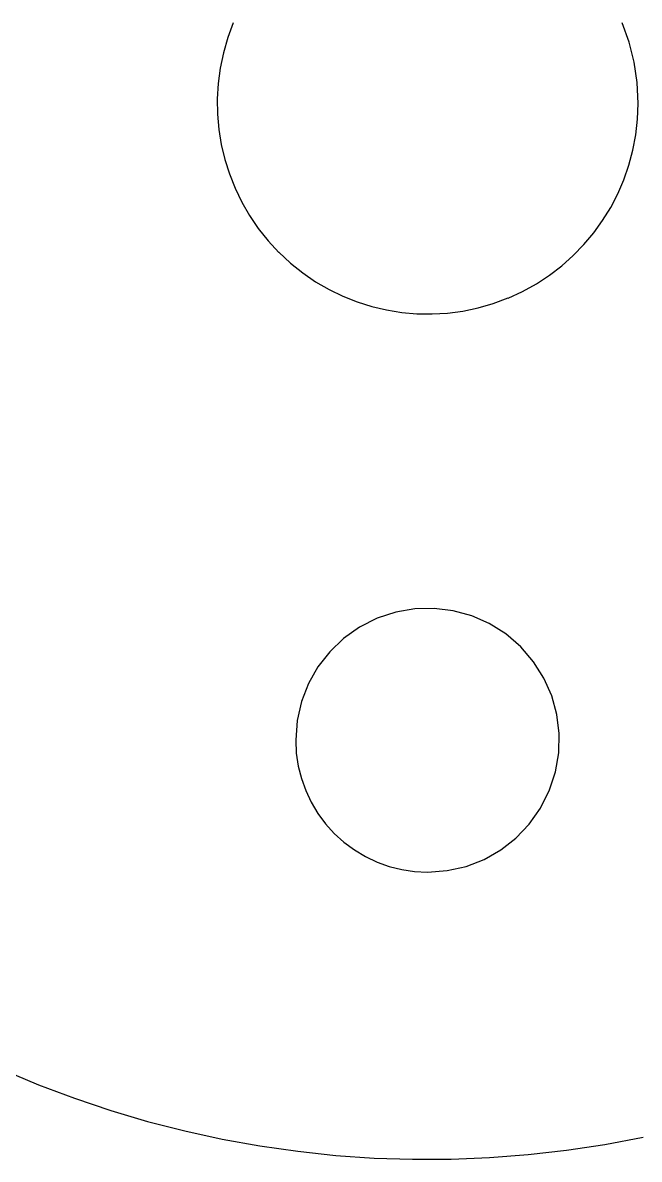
# Model space of a CAD drawing. Extents: x -1 to 307, y 59 to 2706.
# Drawn here: x 94.6 to 184.4, y 2398.8 to 2564.2 of the extents above; entities that cross this region are included whole.
import ezdxf

# ---------------------------------------------------------------- set-up
doc = ezdxf.new("R2010")
doc.units = 0

msp = doc.modelspace()

# ---------------------------------------------------------------- linework, layer by layer
at = {"layer": 'Layer_1'}
for p, q in [((125.277, 2564.19), (124.473359, 2562.023337)), ((125.277, 2564.19), (124.473359, 2562.023337)), ((125.277, 2564.19), (124.473359, 2562.023337)), ((125.277, 2564.19), (124.473359, 2562.023337)), ((125.277, 2564.19), (124.473359, 2562.023337)), ((125.277, 2564.19), (124.473359, 2562.023337)), ((125.277, 2564.19), (124.473359, 2562.023337)), ((125.277, 2564.19), (124.473359, 2562.023337)), ((182.930884, 2561.375877), (181.922442, 2564.191591)), ((182.930884, 2561.375877), (181.922442, 2564.191591)), ((182.930884, 2561.375877), (181.922442, 2564.191591)), ((182.930884, 2561.375877), (181.922442, 2564.191591)), ((182.930884, 2561.375877), (181.922442, 2564.191591)), ((182.930884, 2561.375877), (181.922442, 2564.191591)), ((182.930884, 2561.375877), (181.922442, 2564.191591)), ((182.930884, 2561.375877), (181.922442, 2564.191591)), ((124.473359, 2562.023337), (123.840609, 2559.825126)), ((124.473359, 2562.023337), (123.840609, 2559.825126)), ((124.473359, 2562.023337), (123.840609, 2559.825126)), ((124.473359, 2562.023337), (123.840609, 2559.825126)), ((124.473359, 2562.023337), (123.840609, 2559.825126)), ((124.473359, 2562.023337), (123.840609, 2559.825126)), ((124.473359, 2562.023337), (123.840609, 2559.825126)), ((124.473359, 2562.023337), (123.840609, 2559.825126)), ((123.840609, 2559.825126), (123.376958, 2557.604374)), ((123.840609, 2559.825126), (123.376958, 2557.604374)), ((123.840609, 2559.825126), (123.376958, 2557.604374)), ((123.840609, 2559.825126), (123.376958, 2557.604374)), ((123.840609, 2559.825126), (123.376958, 2557.604374)), ((123.840609, 2559.825126), (123.376958, 2557.604374)), ((123.840609, 2559.825126), (123.376958, 2557.604374)), ((123.840609, 2559.825126), (123.376958, 2557.604374)), ((183.661509, 2558.46864), (182.930884, 2561.375877)), ((183.661509, 2558.46864), (182.930884, 2561.375877)), ((183.661509, 2558.46864), (182.930884, 2561.375877)), ((183.661509, 2558.46864), (182.930884, 2561.375877)), ((183.661509, 2558.46864), (182.930884, 2561.375877)), ((183.661509, 2558.46864), (182.930884, 2561.375877)), ((183.661509, 2558.46864), (182.930884, 2561.375877)), ((183.661509, 2558.46864), (182.930884, 2561.375877)), ((184.105989, 2555.489981), (183.661509, 2558.46864)), ((184.105989, 2555.489981), (183.661509, 2558.46864)), ((184.105989, 2555.489981), (183.661509, 2558.46864)), ((184.105989, 2555.489981), (183.661509, 2558.46864)), ((184.105989, 2555.489981), (183.661509, 2558.46864)), ((184.105989, 2555.489981), (183.661509, 2558.46864)), ((184.105989, 2555.489981), (183.661509, 2558.46864)), ((184.105989, 2555.489981), (183.661509, 2558.46864)), ((123.376958, 2557.604374), (123.080615, 2555.370087)), ((123.376958, 2557.604374), (123.080615, 2555.370087)), ((123.376958, 2557.604374), (123.080615, 2555.370087)), ((123.376958, 2557.604374), (123.080615, 2555.370087)), ((123.376958, 2557.604374), (123.080615, 2555.370087)), ((123.376958, 2557.604374), (123.080615, 2555.370087)), ((123.376958, 2557.604374), (123.080615, 2555.370087)), ((123.376958, 2557.604374), (123.080615, 2555.370087)), ((123.080615, 2555.370087), (122.949788, 2553.131273)), ((123.080615, 2555.370087), (122.949788, 2553.131273)), ((123.080615, 2555.370087), (122.949788, 2553.131273)), ((123.080615, 2555.370087), (122.949788, 2553.131273)), ((123.080615, 2555.370087), (122.949788, 2553.131273)), ((123.080615, 2555.370087), (122.949788, 2553.131273)), ((123.080615, 2555.370087), (122.949788, 2553.131273)), ((123.080615, 2555.370087), (122.949788, 2553.131273)), ((184.256, 2552.46), (184.105989, 2555.489981)), ((184.256, 2552.46), (184.105989, 2555.489981)), ((184.256, 2552.46), (184.105989, 2555.489981)), ((184.256, 2552.46), (184.105989, 2555.489981)), ((184.256, 2552.46), (184.105989, 2555.489981)), ((184.256, 2552.46), (184.105989, 2555.489981)), ((184.256, 2552.46), (184.105989, 2555.489981)), ((184.256, 2552.46), (184.105989, 2555.489981)), ((122.949788, 2553.131273), (122.982686, 2550.896937)), ((122.949788, 2553.131273), (122.982686, 2550.896937)), ((122.949788, 2553.131273), (122.982686, 2550.896937)), ((122.949788, 2553.131273), (122.982686, 2550.896937)), ((122.949788, 2553.131273), (122.982686, 2550.896937)), ((122.949788, 2553.131273), (122.982686, 2550.896937)), ((122.949788, 2553.131273), (122.982686, 2550.896937)), ((122.949788, 2553.131273), (122.982686, 2550.896937)), ((184.168822, 2550.15323), (184.2555, 2552.4625)), ((184.168822, 2550.15323), (184.2555, 2552.4625)), ((184.168822, 2550.15323), (184.2555, 2552.4625)), ((184.168822, 2550.15323), (184.2555, 2552.4625)), ((184.168822, 2550.15323), (184.2555, 2552.4625)), ((184.168822, 2550.15323), (184.2555, 2552.4625)), ((184.168822, 2550.15323), (184.2555, 2552.4625)), ((184.168822, 2550.15323), (184.2555, 2552.4625)), ((122.982686, 2550.896937), (123.177518, 2548.676085)), ((122.982686, 2550.896937), (123.177518, 2548.676085)), ((122.982686, 2550.896937), (123.177518, 2548.676085)), ((122.982686, 2550.896937), (123.177518, 2548.676085)), ((122.982686, 2550.896937), (123.177518, 2548.676085)), ((122.982686, 2550.896937), (123.177518, 2548.676085)), ((122.982686, 2550.896937), (123.177518, 2548.676085)), ((122.982686, 2550.896937), (123.177518, 2548.676085)), ((183.912188, 2547.880209), (184.168822, 2550.15323)), ((183.912188, 2547.880209), (184.168822, 2550.15323)), ((183.912188, 2547.880209), (184.168822, 2550.15323)), ((183.912188, 2547.880209), (184.168822, 2550.15323)), ((183.912188, 2547.880209), (184.168822, 2550.15323)), ((183.912188, 2547.880209), (184.168822, 2550.15323)), ((183.912188, 2547.880209), (184.168822, 2550.15323)), ((183.912188, 2547.880209), (184.168822, 2550.15323)), ((123.177518, 2548.676085), (123.532491, 2546.477725)), ((123.177518, 2548.676085), (123.532491, 2546.477725)), ((123.177518, 2548.676085), (123.532491, 2546.477725)), ((123.177518, 2548.676085), (123.532491, 2546.477725)), ((123.177518, 2548.676085), (123.532491, 2546.477725)), ((123.177518, 2548.676085), (123.532491, 2546.477725)), ((123.177518, 2548.676085), (123.532491, 2546.477725)), ((123.177518, 2548.676085), (123.532491, 2546.477725)), ((183.490701, 2545.651073), (183.912188, 2547.880209)), ((183.490701, 2545.651073), (183.912188, 2547.880209)), ((183.490701, 2545.651073), (183.912188, 2547.880209)), ((183.490701, 2545.651073), (183.912188, 2547.880209)), ((183.490701, 2545.651073), (183.912188, 2547.880209)), ((183.490701, 2545.651073), (183.912188, 2547.880209)), ((183.490701, 2545.651073), (183.912188, 2547.880209)), ((183.490701, 2545.651073), (183.912188, 2547.880209)), ((123.532491, 2546.477725), (124.045815, 2544.310862)), ((123.532491, 2546.477725), (124.045815, 2544.310862)), ((123.532491, 2546.477725), (124.045815, 2544.310862)), ((123.532491, 2546.477725), (124.045815, 2544.310862)), ((123.532491, 2546.477725), (124.045815, 2544.310862)), ((123.532491, 2546.477725), (124.045815, 2544.310862)), ((123.532491, 2546.477725), (124.045815, 2544.310862)), ((123.532491, 2546.477725), (124.045815, 2544.310862)), ((182.909462, 2543.473458), (183.490701, 2545.651073)), ((182.909462, 2543.473458), (183.490701, 2545.651073)), ((182.909462, 2543.473458), (183.490701, 2545.651073)), ((182.909462, 2543.473458), (183.490701, 2545.651073)), ((182.909462, 2543.473458), (183.490701, 2545.651073)), ((182.909462, 2543.473458), (183.490701, 2545.651073)), ((182.909462, 2543.473458), (183.490701, 2545.651073)), ((182.909462, 2543.473458), (183.490701, 2545.651073)), ((124.045815, 2544.310862), (124.715698, 2542.184504)), ((124.045815, 2544.310862), (124.715698, 2542.184504)), ((124.045815, 2544.310862), (124.715698, 2542.184504)), ((124.045815, 2544.310862), (124.715698, 2542.184504)), ((124.045815, 2544.310862), (124.715698, 2542.184504)), ((124.045815, 2544.310862), (124.715698, 2542.184504)), ((124.045815, 2544.310862), (124.715698, 2542.184504)), ((124.045815, 2544.310862), (124.715698, 2542.184504)), ((182.173574, 2541.354999), (182.909462, 2543.473458)), ((182.173574, 2541.354999), (182.909462, 2543.473458)), ((182.173574, 2541.354999), (182.909462, 2543.473458)), ((182.173574, 2541.354999), (182.909462, 2543.473458)), ((182.173574, 2541.354999), (182.909462, 2543.473458)), ((182.173574, 2541.354999), (182.909462, 2543.473458)), ((182.173574, 2541.354999), (182.909462, 2543.473458)), ((182.173574, 2541.354999), (182.909462, 2543.473458)), ((124.715698, 2542.184504), (125.540349, 2540.107656)), ((124.715698, 2542.184504), (125.540349, 2540.107656)), ((124.715698, 2542.184504), (125.540349, 2540.107656)), ((124.715698, 2542.184504), (125.540349, 2540.107656)), ((124.715698, 2542.184504), (125.540349, 2540.107656)), ((124.715698, 2542.184504), (125.540349, 2540.107656)), ((124.715698, 2542.184504), (125.540349, 2540.107656)), ((124.715698, 2542.184504), (125.540349, 2540.107656)), ((125.540349, 2540.107656), (126.517975, 2538.089325)), ((125.540349, 2540.107656), (126.517975, 2538.089325)), ((125.540349, 2540.107656), (126.517975, 2538.089325)), ((125.540349, 2540.107656), (126.517975, 2538.089325)), ((125.540349, 2540.107656), (126.517975, 2538.089325)), ((125.540349, 2540.107656), (126.517975, 2538.089325)), ((125.540349, 2540.107656), (126.517975, 2538.089325)), ((125.540349, 2540.107656), (126.517975, 2538.089325)), ((181.288137, 2539.303332), (182.173574, 2541.354999)), ((181.288137, 2539.303332), (182.173574, 2541.354999)), ((181.288137, 2539.303332), (182.173574, 2541.354999)), ((181.288137, 2539.303332), (182.173574, 2541.354999)), ((181.288137, 2539.303332), (182.173574, 2541.354999)), ((181.288137, 2539.303332), (182.173574, 2541.354999)), ((181.288137, 2539.303332), (182.173574, 2541.354999)), ((181.288137, 2539.303332), (182.173574, 2541.354999)), ((180.258253, 2537.326092), (181.288137, 2539.303332)), ((180.258253, 2537.326092), (181.288137, 2539.303332)), ((180.258253, 2537.326092), (181.288137, 2539.303332)), ((180.258253, 2537.326092), (181.288137, 2539.303332)), ((180.258253, 2537.326092), (181.288137, 2539.303332)), ((180.258253, 2537.326092), (181.288137, 2539.303332)), ((180.258253, 2537.326092), (181.288137, 2539.303332)), ((180.258253, 2537.326092), (181.288137, 2539.303332)), ((126.517975, 2538.089325), (127.646786, 2536.138517)), ((126.517975, 2538.089325), (127.646786, 2536.138517)), ((126.517975, 2538.089325), (127.646786, 2536.138517)), ((126.517975, 2538.089325), (127.646786, 2536.138517)), ((126.517975, 2538.089325), (127.646786, 2536.138517)), ((126.517975, 2538.089325), (127.646786, 2536.138517)), ((126.517975, 2538.089325), (127.646786, 2536.138517)), ((126.517975, 2538.089325), (127.646786, 2536.138517)), ((179.089025, 2535.430914), (180.258253, 2537.326092)), ((179.089025, 2535.430914), (180.258253, 2537.326092)), ((179.089025, 2535.430914), (180.258253, 2537.326092)), ((179.089025, 2535.430914), (180.258253, 2537.326092)), ((179.089025, 2535.430914), (180.258253, 2537.326092)), ((179.089025, 2535.430914), (180.258253, 2537.326092)), ((179.089025, 2535.430914), (180.258253, 2537.326092)), ((179.089025, 2535.430914), (180.258253, 2537.326092)), ((127.646786, 2536.138517), (128.924989, 2534.26424)), ((127.646786, 2536.138517), (128.924989, 2534.26424)), ((127.646786, 2536.138517), (128.924989, 2534.26424)), ((127.646786, 2536.138517), (128.924989, 2534.26424)), ((127.646786, 2536.138517), (128.924989, 2534.26424)), ((127.646786, 2536.138517), (128.924989, 2534.26424)), ((127.646786, 2536.138517), (128.924989, 2534.26424)), ((127.646786, 2536.138517), (128.924989, 2534.26424)), ((177.785554, 2533.625434), (179.089025, 2535.430914)), ((177.785554, 2533.625434), (179.089025, 2535.430914)), ((177.785554, 2533.625434), (179.089025, 2535.430914)), ((177.785554, 2533.625434), (179.089025, 2535.430914)), ((177.785554, 2533.625434), (179.089025, 2535.430914)), ((177.785554, 2533.625434), (179.089025, 2535.430914)), ((177.785554, 2533.625434), (179.089025, 2535.430914)), ((177.785554, 2533.625434), (179.089025, 2535.430914)), ((128.924989, 2534.26424), (130.350795, 2532.475499)), ((128.924989, 2534.26424), (130.350795, 2532.475499)), ((128.924989, 2534.26424), (130.350795, 2532.475499)), ((128.924989, 2534.26424), (130.350795, 2532.475499)), ((128.924989, 2534.26424), (130.350795, 2532.475499)), ((128.924989, 2534.26424), (130.350795, 2532.475499)), ((128.924989, 2534.26424), (130.350795, 2532.475499)), ((128.924989, 2534.26424), (130.350795, 2532.475499)), ((176.352941, 2531.917288), (177.785554, 2533.625434)), ((176.352941, 2531.917288), (177.785554, 2533.625434)), ((176.352941, 2531.917288), (177.785554, 2533.625434)), ((176.352941, 2531.917288), (177.785554, 2533.625434)), ((176.352941, 2531.917288), (177.785554, 2533.625434)), ((176.352941, 2531.917288), (177.785554, 2533.625434)), ((176.352941, 2531.917288), (177.785554, 2533.625434)), ((176.352941, 2531.917288), (177.785554, 2533.625434)), ((130.350795, 2532.475499), (131.92241, 2530.7813)), ((130.350795, 2532.475499), (131.92241, 2530.7813)), ((130.350795, 2532.475499), (131.92241, 2530.7813)), ((130.350795, 2532.475499), (131.92241, 2530.7813)), ((130.350795, 2532.475499), (131.92241, 2530.7813)), ((130.350795, 2532.475499), (131.92241, 2530.7813)), ((130.350795, 2532.475499), (131.92241, 2530.7813)), ((130.350795, 2532.475499), (131.92241, 2530.7813)), ((174.79629, 2530.31411), (176.352941, 2531.917288)), ((174.79629, 2530.31411), (176.352941, 2531.917288)), ((174.79629, 2530.31411), (176.352941, 2531.917288)), ((174.79629, 2530.31411), (176.352941, 2531.917288)), ((174.79629, 2530.31411), (176.352941, 2531.917288)), ((174.79629, 2530.31411), (176.352941, 2531.917288)), ((174.79629, 2530.31411), (176.352941, 2531.917288)), ((174.79629, 2530.31411), (176.352941, 2531.917288)), ((131.923, 2530.79), (133.617197, 2529.218385)), ((131.923, 2530.79), (133.617197, 2529.218385)), ((131.923, 2530.79), (133.617197, 2529.218385)), ((131.923, 2530.79), (133.617197, 2529.218385)), ((131.923, 2530.79), (133.617197, 2529.218385)), ((131.923, 2530.79), (133.617197, 2529.218385)), ((131.923, 2530.79), (133.617197, 2529.218385)), ((131.923, 2530.79), (133.617197, 2529.218385)), ((173.1207, 2528.823537), (174.79629, 2530.31411)), ((173.1207, 2528.823537), (174.79629, 2530.31411)), ((173.1207, 2528.823537), (174.79629, 2530.31411)), ((173.1207, 2528.823537), (174.79629, 2530.31411)), ((173.1207, 2528.823537), (174.79629, 2530.31411)), ((173.1207, 2528.823537), (174.79629, 2530.31411)), ((173.1207, 2528.823537), (174.79629, 2530.31411)), ((173.1207, 2528.823537), (174.79629, 2530.31411)), ((133.617197, 2529.218385), (135.405937, 2527.792579)), ((133.617197, 2529.218385), (135.405937, 2527.792579)), ((133.617197, 2529.218385), (135.405937, 2527.792579)), ((133.617197, 2529.218385), (135.405937, 2527.792579)), ((133.617197, 2529.218385), (135.405937, 2527.792579)), ((133.617197, 2529.218385), (135.405937, 2527.792579)), ((133.617197, 2529.218385), (135.405937, 2527.792579)), ((133.617197, 2529.218385), (135.405937, 2527.792579)), ((171.331275, 2527.453204), (173.1207, 2528.823537)), ((171.331275, 2527.453204), (173.1207, 2528.823537)), ((171.331275, 2527.453204), (173.1207, 2528.823537)), ((171.331275, 2527.453204), (173.1207, 2528.823537)), ((171.331275, 2527.453204), (173.1207, 2528.823537)), ((171.331275, 2527.453204), (173.1207, 2528.823537)), ((171.331275, 2527.453204), (173.1207, 2528.823537)), ((171.331275, 2527.453204), (173.1207, 2528.823537)), ((135.405937, 2527.792579), (137.280214, 2526.514375)), ((135.405937, 2527.792579), (137.280214, 2526.514375)), ((135.405937, 2527.792579), (137.280214, 2526.514375)), ((135.405937, 2527.792579), (137.280214, 2526.514375)), ((135.405937, 2527.792579), (137.280214, 2526.514375)), ((135.405937, 2527.792579), (137.280214, 2526.514375)), ((135.405937, 2527.792579), (137.280214, 2526.514375)), ((135.405937, 2527.792579), (137.280214, 2526.514375)), ((169.433115, 2526.210747), (171.331275, 2527.453204)), ((169.433115, 2526.210747), (171.331275, 2527.453204)), ((169.433115, 2526.210747), (171.331275, 2527.453204)), ((169.433115, 2526.210747), (171.331275, 2527.453204)), ((169.433115, 2526.210747), (171.331275, 2527.453204)), ((169.433115, 2526.210747), (171.331275, 2527.453204)), ((169.433115, 2526.210747), (171.331275, 2527.453204)), ((169.433115, 2526.210747), (171.331275, 2527.453204)), ((137.280214, 2526.514375), (139.231021, 2525.385564)), ((137.280214, 2526.514375), (139.231021, 2525.385564)), ((137.280214, 2526.514375), (139.231021, 2525.385564)), ((137.280214, 2526.514375), (139.231021, 2525.385564)), ((137.280214, 2526.514375), (139.231021, 2525.385564)), ((137.280214, 2526.514375), (139.231021, 2525.385564)), ((137.280214, 2526.514375), (139.231021, 2525.385564)), ((137.280214, 2526.514375), (139.231021, 2525.385564)), ((139.231021, 2525.385564), (141.249352, 2524.407937)), ((139.231021, 2525.385564), (141.249352, 2524.407937)), ((139.231021, 2525.385564), (141.249352, 2524.407937)), ((139.231021, 2525.385564), (141.249352, 2524.407937)), ((139.231021, 2525.385564), (141.249352, 2524.407937)), ((139.231021, 2525.385564), (141.249352, 2524.407937)), ((139.231021, 2525.385564), (141.249352, 2524.407937)), ((139.231021, 2525.385564), (141.249352, 2524.407937)), ((165.331, 2524.14), (167.431323, 2525.1038)), ((165.331, 2524.14), (167.431323, 2525.1038)), ((165.331, 2524.14), (167.431323, 2525.1038)), ((165.331, 2524.14), (167.431323, 2525.1038)), ((165.331, 2524.14), (167.431323, 2525.1038)), ((165.331, 2524.14), (167.431323, 2525.1038)), ((165.331, 2524.14), (167.431323, 2525.1038)), ((165.331, 2524.14), (167.431323, 2525.1038)), ((167.431323, 2525.1038), (169.433115, 2526.210747)), ((167.431323, 2525.1038), (169.433115, 2526.210747)), ((167.431323, 2525.1038), (169.433115, 2526.210747)), ((167.431323, 2525.1038), (169.433115, 2526.210747)), ((167.431323, 2525.1038), (169.433115, 2526.210747)), ((167.431323, 2525.1038), (169.433115, 2526.210747)), ((167.431323, 2525.1038), (169.433115, 2526.210747)), ((167.431323, 2525.1038), (169.433115, 2526.210747)), ((141.249352, 2524.407937), (143.3262, 2523.583286)), ((141.249352, 2524.407937), (143.3262, 2523.583286)), ((141.249352, 2524.407937), (143.3262, 2523.583286)), ((141.249352, 2524.407937), (143.3262, 2523.583286)), ((141.249352, 2524.407937), (143.3262, 2523.583286)), ((141.249352, 2524.407937), (143.3262, 2523.583286)), ((141.249352, 2524.407937), (143.3262, 2523.583286)), ((141.249352, 2524.407937), (143.3262, 2523.583286)), ((143.3262, 2523.583286), (145.452558, 2522.913403)), ((143.3262, 2523.583286), (145.452558, 2522.913403)), ((143.3262, 2523.583286), (145.452558, 2522.913403)), ((143.3262, 2523.583286), (145.452558, 2522.913403)), ((143.3262, 2523.583286), (145.452558, 2522.913403)), ((143.3262, 2523.583286), (145.452558, 2522.913403)), ((143.3262, 2523.583286), (145.452558, 2522.913403)), ((143.3262, 2523.583286), (145.452558, 2522.913403)), ((163.165037, 2523.340955), (165.3317, 2524.1446)), ((163.165037, 2523.340955), (165.3317, 2524.1446)), ((163.165037, 2523.340955), (165.3317, 2524.1446)), ((163.165037, 2523.340955), (165.3317, 2524.1446)), ((163.165037, 2523.340955), (165.3317, 2524.1446)), ((163.165037, 2523.340955), (165.3317, 2524.1446)), ((163.165037, 2523.340955), (165.3317, 2524.1446)), ((163.165037, 2523.340955), (165.3317, 2524.1446)), ((145.452558, 2522.913403), (147.619421, 2522.400079)), ((145.452558, 2522.913403), (147.619421, 2522.400079)), ((145.452558, 2522.913403), (147.619421, 2522.400079)), ((145.452558, 2522.913403), (147.619421, 2522.400079)), ((145.452558, 2522.913403), (147.619421, 2522.400079)), ((145.452558, 2522.913403), (147.619421, 2522.400079)), ((145.452558, 2522.913403), (147.619421, 2522.400079)), ((145.452558, 2522.913403), (147.619421, 2522.400079)), ((147.619421, 2522.400079), (149.817782, 2522.045105)), ((147.619421, 2522.400079), (149.817782, 2522.045105)), ((147.619421, 2522.400079), (149.817782, 2522.045105)), ((147.619421, 2522.400079), (149.817782, 2522.045105)), ((147.619421, 2522.400079), (149.817782, 2522.045105)), ((147.619421, 2522.400079), (149.817782, 2522.045105)), ((147.619421, 2522.400079), (149.817782, 2522.045105)), ((147.619421, 2522.400079), (149.817782, 2522.045105)), ((149.817782, 2522.045105), (152.038634, 2521.850274)), ((149.817782, 2522.045105), (152.038634, 2521.850274)), ((149.817782, 2522.045105), (152.038634, 2521.850274)), ((149.817782, 2522.045105), (152.038634, 2521.850274)), ((149.817782, 2522.045105), (152.038634, 2521.850274)), ((149.817782, 2522.045105), (152.038634, 2521.850274)), ((149.817782, 2522.045105), (152.038634, 2521.850274)), ((149.817782, 2522.045105), (152.038634, 2521.850274)), ((152.038634, 2521.850274), (154.272971, 2521.817377)), ((152.038634, 2521.850274), (154.272971, 2521.817377)), ((152.038634, 2521.850274), (154.272971, 2521.817377)), ((152.038634, 2521.850274), (154.272971, 2521.817377)), ((152.038634, 2521.850274), (154.272971, 2521.817377)), ((152.038634, 2521.850274), (154.272971, 2521.817377)), ((152.038634, 2521.850274), (154.272971, 2521.817377)), ((152.038634, 2521.850274), (154.272971, 2521.817377)), ((154.272971, 2521.817377), (156.511786, 2521.948205)), ((154.272971, 2521.817377), (156.511786, 2521.948205)), ((154.272971, 2521.817377), (156.511786, 2521.948205)), ((154.272971, 2521.817377), (156.511786, 2521.948205)), ((154.272971, 2521.817377), (156.511786, 2521.948205)), ((154.272971, 2521.817377), (156.511786, 2521.948205)), ((154.272971, 2521.817377), (156.511786, 2521.948205)), ((154.272971, 2521.817377), (156.511786, 2521.948205)), ((156.511786, 2521.948205), (158.746073, 2522.244549)), ((156.511786, 2521.948205), (158.746073, 2522.244549)), ((156.511786, 2521.948205), (158.746073, 2522.244549)), ((156.511786, 2521.948205), (158.746073, 2522.244549)), ((156.511786, 2521.948205), (158.746073, 2522.244549)), ((156.511786, 2521.948205), (158.746073, 2522.244549)), ((156.511786, 2521.948205), (158.746073, 2522.244549)), ((156.511786, 2521.948205), (158.746073, 2522.244549)), ((158.746073, 2522.244549), (160.966825, 2522.708202)), ((158.746073, 2522.244549), (160.966825, 2522.708202)), ((158.746073, 2522.244549), (160.966825, 2522.708202)), ((158.746073, 2522.244549), (160.966825, 2522.708202)), ((158.746073, 2522.244549), (160.966825, 2522.708202)), ((158.746073, 2522.244549), (160.966825, 2522.708202)), ((158.746073, 2522.244549), (160.966825, 2522.708202)), ((158.746073, 2522.244549), (160.966825, 2522.708202)), ((160.966825, 2522.708202), (163.165037, 2523.340955)), ((160.966825, 2522.708202), (163.165037, 2523.340955)), ((160.966825, 2522.708202), (163.165037, 2523.340955)), ((160.966825, 2522.708202), (163.165037, 2523.340955)), ((160.966825, 2522.708202), (163.165037, 2523.340955)), ((160.966825, 2522.708202), (163.165037, 2523.340955)), ((160.966825, 2522.708202), (163.165037, 2523.340955)), ((160.966825, 2522.708202), (163.165037, 2523.340955)), ((151.753965, 2478.917645), (148.96375, 2478.441658)), ((151.753965, 2478.917645), (148.96375, 2478.441658)), ((151.753965, 2478.917645), (148.96375, 2478.441658)), ((151.753965, 2478.917645), (148.96375, 2478.441658)), ((151.753965, 2478.917645), (148.96375, 2478.441658)), ((151.753965, 2478.917645), (148.96375, 2478.441658)), ((151.753965, 2478.917645), (148.96375, 2478.441658)), ((151.753965, 2478.917645), (148.96375, 2478.441658)), ((154.55552, 2478.978978), (151.753965, 2478.917645)), ((154.55552, 2478.978978), (151.753965, 2478.917645)), ((154.55552, 2478.978978), (151.753965, 2478.917645)), ((154.55552, 2478.978978), (151.753965, 2478.917645)), ((154.55552, 2478.978978), (151.753965, 2478.917645)), ((154.55552, 2478.978978), (151.753965, 2478.917645)), ((154.55552, 2478.978978), (151.753965, 2478.917645)), ((154.55552, 2478.978978), (151.753965, 2478.917645)), ((157.32329, 2478.634634), (154.55552, 2478.978978)), ((157.32329, 2478.634634), (154.55552, 2478.978978)), ((157.32329, 2478.634634), (154.55552, 2478.978978)), ((157.32329, 2478.634634), (154.55552, 2478.978978)), ((157.32329, 2478.634634), (154.55552, 2478.978978)), ((157.32329, 2478.634634), (154.55552, 2478.978978)), ((157.32329, 2478.634634), (154.55552, 2478.978978)), ((157.32329, 2478.634634), (154.55552, 2478.978978)), ((146.231, 2477.55), (143.661835, 2476.253083)), ((146.231, 2477.55), (143.661835, 2476.253083)), ((146.231, 2477.55), (143.661835, 2476.253083)), ((146.231, 2477.55), (143.661835, 2476.253083)), ((146.231, 2477.55), (143.661835, 2476.253083)), ((146.231, 2477.55), (143.661835, 2476.253083)), ((146.231, 2477.55), (143.661835, 2476.253083)), ((146.231, 2477.55), (143.661835, 2476.253083)), ((148.96375, 2478.441658), (146.23, 2477.54204)), ((148.96375, 2478.441658), (146.23, 2477.54204)), ((148.96375, 2478.441658), (146.23, 2477.54204)), ((148.96375, 2478.441658), (146.23, 2477.54204)), ((148.96375, 2478.441658), (146.23, 2477.54204)), ((148.96375, 2478.441658), (146.23, 2477.54204)), ((148.96375, 2478.441658), (146.23, 2477.54204)), ((148.96375, 2478.441658), (146.23, 2477.54204)), ((160.012148, 2477.893587), (157.32329, 2478.634634)), ((160.012148, 2477.893587), (157.32329, 2478.634634)), ((160.012148, 2477.893587), (157.32329, 2478.634634)), ((160.012148, 2477.893587), (157.32329, 2478.634634)), ((160.012148, 2477.893587), (157.32329, 2478.634634)), ((160.012148, 2477.893587), (157.32329, 2478.634634)), ((160.012148, 2477.893587), (157.32329, 2478.634634)), ((160.012148, 2477.893587), (157.32329, 2478.634634)), ((162.57697, 2476.764815), (160.012148, 2477.893587)), ((162.57697, 2476.764815), (160.012148, 2477.893587)), ((162.57697, 2476.764815), (160.012148, 2477.893587)), ((162.57697, 2476.764815), (160.012148, 2477.893587)), ((162.57697, 2476.764815), (160.012148, 2477.893587)), ((162.57697, 2476.764815), (160.012148, 2477.893587)), ((162.57697, 2476.764815), (160.012148, 2477.893587)), ((162.57697, 2476.764815), (160.012148, 2477.893587)), ((143.661835, 2476.253083), (141.352288, 2474.616684)), ((143.661835, 2476.253083), (141.352288, 2474.616684)), ((143.661835, 2476.253083), (141.352288, 2474.616684)), ((143.661835, 2476.253083), (141.352288, 2474.616684)), ((143.661835, 2476.253083), (141.352288, 2474.616684)), ((143.661835, 2476.253083), (141.352288, 2474.616684)), ((143.661835, 2476.253083), (141.352288, 2474.616684)), ((143.661835, 2476.253083), (141.352288, 2474.616684)), ((164.972629, 2475.257294), (162.57697, 2476.764815)), ((164.972629, 2475.257294), (162.57697, 2476.764815)), ((164.972629, 2475.257294), (162.57697, 2476.764815)), ((164.972629, 2475.257294), (162.57697, 2476.764815)), ((164.972629, 2475.257294), (162.57697, 2476.764815)), ((164.972629, 2475.257294), (162.57697, 2476.764815)), ((164.972629, 2475.257294), (162.57697, 2476.764815)), ((164.972629, 2475.257294), (162.57697, 2476.764815)), ((141.352288, 2474.616684), (139.327921, 2472.67906)), ((141.352288, 2474.616684), (139.327921, 2472.67906)), ((141.352288, 2474.616684), (139.327921, 2472.67906)), ((141.352288, 2474.616684), (139.327921, 2472.67906)), ((141.352288, 2474.616684), (139.327921, 2472.67906)), ((141.352288, 2474.616684), (139.327921, 2472.67906)), ((141.352288, 2474.616684), (139.327921, 2472.67906)), ((141.352288, 2474.616684), (139.327921, 2472.67906)), ((167.154, 2473.38), (164.972629, 2475.257294)), ((167.154, 2473.38), (164.972629, 2475.257294)), ((167.154, 2473.38), (164.972629, 2475.257294)), ((167.154, 2473.38), (164.972629, 2475.257294)), ((167.154, 2473.38), (164.972629, 2475.257294)), ((167.154, 2473.38), (164.972629, 2475.257294)), ((167.154, 2473.38), (164.972629, 2475.257294)), ((167.154, 2473.38), (164.972629, 2475.257294)), ((139.327921, 2472.67906), (137.614298, 2470.478466)), ((139.327921, 2472.67906), (137.614298, 2470.478466)), ((139.327921, 2472.67906), (137.614298, 2470.478466)), ((139.327921, 2472.67906), (137.614298, 2470.478466)), ((139.327921, 2472.67906), (137.614298, 2470.478466)), ((139.327921, 2472.67906), (137.614298, 2470.478466)), ((139.327921, 2472.67906), (137.614298, 2470.478466)), ((139.327921, 2472.67906), (137.614298, 2470.478466)), ((169.031251, 2471.202548), (167.15396, 2473.3839)), ((169.031251, 2471.202548), (167.15396, 2473.3839)), ((169.031251, 2471.202548), (167.15396, 2473.3839)), ((169.031251, 2471.202548), (167.15396, 2473.3839)), ((169.031251, 2471.202548), (167.15396, 2473.3839)), ((169.031251, 2471.202548), (167.15396, 2473.3839)), ((169.031251, 2471.202548), (167.15396, 2473.3839)), ((169.031251, 2471.202548), (167.15396, 2473.3839)), ((137.614298, 2470.478466), (136.236981, 2468.053158)), ((137.614298, 2470.478466), (136.236981, 2468.053158)), ((137.614298, 2470.478466), (136.236981, 2468.053158)), ((137.614298, 2470.478466), (136.236981, 2468.053158)), ((137.614298, 2470.478466), (136.236981, 2468.053158)), ((137.614298, 2470.478466), (136.236981, 2468.053158)), ((137.614298, 2470.478466), (136.236981, 2468.053158)), ((137.614298, 2470.478466), (136.236981, 2468.053158)), ((170.53877, 2468.806901), (169.031251, 2471.202548)), ((170.53877, 2468.806901), (169.031251, 2471.202548)), ((170.53877, 2468.806901), (169.031251, 2471.202548)), ((170.53877, 2468.806901), (169.031251, 2471.202548)), ((170.53877, 2468.806901), (169.031251, 2471.202548)), ((170.53877, 2468.806901), (169.031251, 2471.202548)), ((170.53877, 2468.806901), (169.031251, 2471.202548)), ((170.53877, 2468.806901), (169.031251, 2471.202548)), ((171.66754, 2466.242088), (170.53877, 2468.806901)), ((171.66754, 2466.242088), (170.53877, 2468.806901)), ((171.66754, 2466.242088), (170.53877, 2468.806901)), ((171.66754, 2466.242088), (170.53877, 2468.806901)), ((171.66754, 2466.242088), (170.53877, 2468.806901)), ((171.66754, 2466.242088), (170.53877, 2468.806901)), ((171.66754, 2466.242088), (170.53877, 2468.806901)), ((171.66754, 2466.242088), (170.53877, 2468.806901)), ((136.236981, 2468.053158), (135.221533, 2465.44139)), ((136.236981, 2468.053158), (135.221533, 2465.44139)), ((136.236981, 2468.053158), (135.221533, 2465.44139)), ((136.236981, 2468.053158), (135.221533, 2465.44139)), ((136.236981, 2468.053158), (135.221533, 2465.44139)), ((136.236981, 2468.053158), (135.221533, 2465.44139)), ((136.236981, 2468.053158), (135.221533, 2465.44139)), ((136.236981, 2468.053158), (135.221533, 2465.44139)), ((172.408586, 2463.553236), (171.66754, 2466.242088)), ((172.408586, 2463.553236), (171.66754, 2466.242088)), ((172.408586, 2463.553236), (171.66754, 2466.242088)), ((172.408586, 2463.553236), (171.66754, 2466.242088)), ((172.408586, 2463.553236), (171.66754, 2466.242088)), ((172.408586, 2463.553236), (171.66754, 2466.242088)), ((172.408586, 2463.553236), (171.66754, 2466.242088)), ((172.408586, 2463.553236), (171.66754, 2466.242088)), ((135.221533, 2465.44139), (134.593519, 2462.681419)), ((135.221533, 2465.44139), (134.593519, 2462.681419)), ((135.221533, 2465.44139), (134.593519, 2462.681419)), ((135.221533, 2465.44139), (134.593519, 2462.681419)), ((135.221533, 2465.44139), (134.593519, 2462.681419)), ((135.221533, 2465.44139), (134.593519, 2462.681419)), ((135.221533, 2465.44139), (134.593519, 2462.681419)), ((135.221533, 2465.44139), (134.593519, 2462.681419)), ((134.593519, 2462.681419), (134.3785, 2459.8115)), ((134.593519, 2462.681419), (134.3785, 2459.8115)), ((134.593519, 2462.681419), (134.3785, 2459.8115)), ((134.593519, 2462.681419), (134.3785, 2459.8115)), ((134.593519, 2462.681419), (134.3785, 2459.8115)), ((134.593519, 2462.681419), (134.3785, 2459.8115)), ((134.593519, 2462.681419), (134.3785, 2459.8115)), ((134.593519, 2462.681419), (134.3785, 2459.8115)), ((172.752931, 2460.785474), (172.408586, 2463.553236)), ((172.752931, 2460.785474), (172.408586, 2463.553236)), ((172.752931, 2460.785474), (172.408586, 2463.553236)), ((172.752931, 2460.785474), (172.408586, 2463.553236)), ((172.752931, 2460.785474), (172.408586, 2463.553236)), ((172.752931, 2460.785474), (172.408586, 2463.553236)), ((172.752931, 2460.785474), (172.408586, 2463.553236)), ((172.752931, 2460.785474), (172.408586, 2463.553236)), ((172.6916, 2457.983928), (172.752931, 2460.785474)), ((172.6916, 2457.983928), (172.752931, 2460.785474)), ((172.6916, 2457.983928), (172.752931, 2460.785474)), ((172.6916, 2457.983928), (172.752931, 2460.785474)), ((172.6916, 2457.983928), (172.752931, 2460.785474)), ((172.6916, 2457.983928), (172.752931, 2460.785474)), ((172.6916, 2457.983928), (172.752931, 2460.785474)), ((172.6916, 2457.983928), (172.752931, 2460.785474)), ((134.378, 2459.81), (134.471952, 2457.912316)), ((134.378, 2459.81), (134.471952, 2457.912316)), ((134.378, 2459.81), (134.471952, 2457.912316)), ((134.378, 2459.81), (134.471952, 2457.912316)), ((134.378, 2459.81), (134.471952, 2457.912316)), ((134.378, 2459.81), (134.471952, 2457.912316)), ((134.378, 2459.81), (134.471952, 2457.912316)), ((134.378, 2459.81), (134.471952, 2457.912316)), ((134.471952, 2457.912316), (134.750331, 2456.046777)), ((134.471952, 2457.912316), (134.750331, 2456.046777)), ((134.471952, 2457.912316), (134.750331, 2456.046777)), ((134.471952, 2457.912316), (134.750331, 2456.046777)), ((134.471952, 2457.912316), (134.750331, 2456.046777)), ((134.471952, 2457.912316), (134.750331, 2456.046777)), ((134.471952, 2457.912316), (134.750331, 2456.046777)), ((134.471952, 2457.912316), (134.750331, 2456.046777)), ((172.215614, 2455.193728), (172.6916, 2457.983928)), ((172.215614, 2455.193728), (172.6916, 2457.983928)), ((172.215614, 2455.193728), (172.6916, 2457.983928)), ((172.215614, 2455.193728), (172.6916, 2457.983928)), ((172.215614, 2455.193728), (172.6916, 2457.983928)), ((172.215614, 2455.193728), (172.6916, 2457.983928)), ((172.215614, 2455.193728), (172.6916, 2457.983928)), ((172.215614, 2455.193728), (172.6916, 2457.983928)), ((134.750331, 2456.046777), (135.207923, 2454.225972)), ((134.750331, 2456.046777), (135.207923, 2454.225972)), ((134.750331, 2456.046777), (135.207923, 2454.225972)), ((134.750331, 2456.046777), (135.207923, 2454.225972)), ((134.750331, 2456.046777), (135.207923, 2454.225972)), ((134.750331, 2456.046777), (135.207923, 2454.225972)), ((134.750331, 2456.046777), (135.207923, 2454.225972)), ((134.750331, 2456.046777), (135.207923, 2454.225972)), ((135.207923, 2454.225972), (135.839511, 2452.462491)), ((135.207923, 2454.225972), (135.839511, 2452.462491)), ((135.207923, 2454.225972), (135.839511, 2452.462491)), ((135.207923, 2454.225972), (135.839511, 2452.462491)), ((135.207923, 2454.225972), (135.839511, 2452.462491)), ((135.207923, 2454.225972), (135.839511, 2452.462491)), ((135.207923, 2454.225972), (135.839511, 2452.462491)), ((135.207923, 2454.225972), (135.839511, 2452.462491)), ((171.316, 2452.46), (172.215614, 2455.193728)), ((171.316, 2452.46), (172.215614, 2455.193728)), ((171.316, 2452.46), (172.215614, 2455.193728)), ((171.316, 2452.46), (172.215614, 2455.193728)), ((171.316, 2452.46), (172.215614, 2455.193728)), ((171.316, 2452.46), (172.215614, 2455.193728)), ((171.316, 2452.46), (172.215614, 2455.193728)), ((171.316, 2452.46), (172.215614, 2455.193728)), ((135.839511, 2452.462491), (136.639882, 2450.768924)), ((135.839511, 2452.462491), (136.639882, 2450.768924)), ((135.839511, 2452.462491), (136.639882, 2450.768924)), ((135.839511, 2452.462491), (136.639882, 2450.768924)), ((135.839511, 2452.462491), (136.639882, 2450.768924)), ((135.839511, 2452.462491), (136.639882, 2450.768924)), ((135.839511, 2452.462491), (136.639882, 2450.768924)), ((135.839511, 2452.462491), (136.639882, 2450.768924)), ((170.019581, 2449.893329), (171.3165, 2452.4625)), ((170.019581, 2449.893329), (171.3165, 2452.4625)), ((170.019581, 2449.893329), (171.3165, 2452.4625)), ((170.019581, 2449.893329), (171.3165, 2452.4625)), ((170.019581, 2449.893329), (171.3165, 2452.4625)), ((170.019581, 2449.893329), (171.3165, 2452.4625)), ((170.019581, 2449.893329), (171.3165, 2452.4625)), ((170.019581, 2449.893329), (171.3165, 2452.4625)), ((136.639882, 2450.768924), (137.603821, 2449.15786)), ((136.639882, 2450.768924), (137.603821, 2449.15786)), ((136.639882, 2450.768924), (137.603821, 2449.15786)), ((136.639882, 2450.768924), (137.603821, 2449.15786)), ((136.639882, 2450.768924), (137.603821, 2449.15786)), ((136.639882, 2450.768924), (137.603821, 2449.15786)), ((136.639882, 2450.768924), (137.603821, 2449.15786)), ((136.639882, 2450.768924), (137.603821, 2449.15786)), ((137.603821, 2449.15786), (138.726112, 2447.641889)), ((137.603821, 2449.15786), (138.726112, 2447.641889)), ((137.603821, 2449.15786), (138.726112, 2447.641889)), ((137.603821, 2449.15786), (138.726112, 2447.641889)), ((137.603821, 2449.15786), (138.726112, 2447.641889)), ((137.603821, 2449.15786), (138.726112, 2447.641889)), ((137.603821, 2449.15786), (138.726112, 2447.641889)), ((137.603821, 2449.15786), (138.726112, 2447.641889)), ((168.383179, 2447.583779), (170.019581, 2449.893329)), ((168.383179, 2447.583779), (170.019581, 2449.893329)), ((168.383179, 2447.583779), (170.019581, 2449.893329)), ((168.383179, 2447.583779), (170.019581, 2449.893329)), ((168.383179, 2447.583779), (170.019581, 2449.893329)), ((168.383179, 2447.583779), (170.019581, 2449.893329)), ((168.383179, 2447.583779), (170.019581, 2449.893329)), ((168.383179, 2447.583779), (170.019581, 2449.893329)), ((138.726112, 2447.641889), (140.00154, 2446.2336)), ((138.726112, 2447.641889), (140.00154, 2446.2336)), ((138.726112, 2447.641889), (140.00154, 2446.2336)), ((138.726112, 2447.641889), (140.00154, 2446.2336)), ((138.726112, 2447.641889), (140.00154, 2446.2336)), ((138.726112, 2447.641889), (140.00154, 2446.2336)), ((138.726112, 2447.641889), (140.00154, 2446.2336)), ((138.726112, 2447.641889), (140.00154, 2446.2336)), ((166.44555, 2445.559412), (168.383179, 2447.583779)), ((166.44555, 2445.559412), (168.383179, 2447.583779)), ((166.44555, 2445.559412), (168.383179, 2447.583779)), ((166.44555, 2445.559412), (168.383179, 2447.583779)), ((166.44555, 2445.559412), (168.383179, 2447.583779)), ((166.44555, 2445.559412), (168.383179, 2447.583779)), ((166.44555, 2445.559412), (168.383179, 2447.583779)), ((166.44555, 2445.559412), (168.383179, 2447.583779)), ((140.002, 2446.23), (141.4103, 2444.954568)), ((140.002, 2446.23), (141.4103, 2444.954568)), ((140.002, 2446.23), (141.4103, 2444.954568)), ((140.002, 2446.23), (141.4103, 2444.954568)), ((140.002, 2446.23), (141.4103, 2444.954568)), ((140.002, 2446.23), (141.4103, 2444.954568)), ((140.002, 2446.23), (141.4103, 2444.954568)), ((140.002, 2446.23), (141.4103, 2444.954568)), ((141.4103, 2444.954568), (142.92628, 2443.832273)), ((141.4103, 2444.954568), (142.92628, 2443.832273)), ((141.4103, 2444.954568), (142.92628, 2443.832273)), ((141.4103, 2444.954568), (142.92628, 2443.832273)), ((141.4103, 2444.954568), (142.92628, 2443.832273)), ((141.4103, 2444.954568), (142.92628, 2443.832273)), ((141.4103, 2444.954568), (142.92628, 2443.832273)), ((141.4103, 2444.954568), (142.92628, 2443.832273)), ((164.244951, 2443.84579), (166.44555, 2445.559412)), ((164.244951, 2443.84579), (166.44555, 2445.559412)), ((164.244951, 2443.84579), (166.44555, 2445.559412)), ((164.244951, 2443.84579), (166.44555, 2445.559412)), ((164.244951, 2443.84579), (166.44555, 2445.559412)), ((164.244951, 2443.84579), (166.44555, 2445.559412)), ((164.244951, 2443.84579), (166.44555, 2445.559412)), ((164.244951, 2443.84579), (166.44555, 2445.559412)), ((142.92628, 2443.832273), (144.53735, 2442.868332)), ((142.92628, 2443.832273), (144.53735, 2442.868332)), ((142.92628, 2443.832273), (144.53735, 2442.868332)), ((142.92628, 2443.832273), (144.53735, 2442.868332)), ((142.92628, 2443.832273), (144.53735, 2442.868332)), ((142.92628, 2443.832273), (144.53735, 2442.868332)), ((142.92628, 2443.832273), (144.53735, 2442.868332)), ((142.92628, 2443.832273), (144.53735, 2442.868332)), ((144.53735, 2442.868332), (146.230921, 2442.067957)), ((144.53735, 2442.868332), (146.230921, 2442.067957)), ((144.53735, 2442.868332), (146.230921, 2442.067957)), ((144.53735, 2442.868332), (146.230921, 2442.067957)), ((144.53735, 2442.868332), (146.230921, 2442.067957)), ((144.53735, 2442.868332), (146.230921, 2442.067957)), ((144.53735, 2442.868332), (146.230921, 2442.067957)), ((144.53735, 2442.868332), (146.230921, 2442.067957)), ((159.207873, 2441.453031), (161.81964, 2442.468475)), ((159.207873, 2441.453031), (161.81964, 2442.468475)), ((159.207873, 2441.453031), (161.81964, 2442.468475)), ((159.207873, 2441.453031), (161.81964, 2442.468475)), ((159.207873, 2441.453031), (161.81964, 2442.468475)), ((159.207873, 2441.453031), (161.81964, 2442.468475)), ((159.207873, 2441.453031), (161.81964, 2442.468475)), ((159.207873, 2441.453031), (161.81964, 2442.468475)), ((161.81964, 2442.468475), (164.244951, 2443.84579)), ((161.81964, 2442.468475), (164.244951, 2443.84579)), ((161.81964, 2442.468475), (164.244951, 2443.84579)), ((161.81964, 2442.468475), (164.244951, 2443.84579)), ((161.81964, 2442.468475), (164.244951, 2443.84579)), ((161.81964, 2442.468475), (164.244951, 2443.84579)), ((161.81964, 2442.468475), (164.244951, 2443.84579)), ((161.81964, 2442.468475), (164.244951, 2443.84579)), ((146.230921, 2442.067957), (147.994402, 2441.436366)), ((146.230921, 2442.067957), (147.994402, 2441.436366)), ((146.230921, 2442.067957), (147.994402, 2441.436366)), ((146.230921, 2442.067957), (147.994402, 2441.436366)), ((146.230921, 2442.067957), (147.994402, 2441.436366)), ((146.230921, 2442.067957), (147.994402, 2441.436366)), ((146.230921, 2442.067957), (147.994402, 2441.436366)), ((146.230921, 2442.067957), (147.994402, 2441.436366)), ((147.994402, 2441.436366), (149.815202, 2440.978773)), ((147.994402, 2441.436366), (149.815202, 2440.978773)), ((147.994402, 2441.436366), (149.815202, 2440.978773)), ((147.994402, 2441.436366), (149.815202, 2440.978773)), ((147.994402, 2441.436366), (149.815202, 2440.978773)), ((147.994402, 2441.436366), (149.815202, 2440.978773)), ((147.994402, 2441.436366), (149.815202, 2440.978773)), ((147.994402, 2441.436366), (149.815202, 2440.978773)), ((149.815202, 2440.978773), (151.680732, 2440.700392)), ((149.815202, 2440.978773), (151.680732, 2440.700392)), ((149.815202, 2440.978773), (151.680732, 2440.700392)), ((149.815202, 2440.978773), (151.680732, 2440.700392)), ((149.815202, 2440.978773), (151.680732, 2440.700392)), ((149.815202, 2440.978773), (151.680732, 2440.700392)), ((149.815202, 2440.978773), (151.680732, 2440.700392)), ((149.815202, 2440.978773), (151.680732, 2440.700392)), ((151.680732, 2440.700392), (153.5784, 2440.60644)), ((151.680732, 2440.700392), (153.5784, 2440.60644)), ((151.680732, 2440.700392), (153.5784, 2440.60644)), ((151.680732, 2440.700392), (153.5784, 2440.60644)), ((151.680732, 2440.700392), (153.5784, 2440.60644)), ((151.680732, 2440.700392), (153.5784, 2440.60644)), ((151.680732, 2440.700392), (153.5784, 2440.60644)), ((151.680732, 2440.700392), (153.5784, 2440.60644)), ((153.578, 2440.61), (156.447908, 2440.825018)), ((153.578, 2440.61), (156.447908, 2440.825018)), ((153.578, 2440.61), (156.447908, 2440.825018)), ((153.578, 2440.61), (156.447908, 2440.825018)), ((153.578, 2440.61), (156.447908, 2440.825018)), ((153.578, 2440.61), (156.447908, 2440.825018)), ((153.578, 2440.61), (156.447908, 2440.825018)), ((153.578, 2440.61), (156.447908, 2440.825018)), ((156.447908, 2440.825018), (159.207873, 2441.453031)), ((156.447908, 2440.825018), (159.207873, 2441.453031)), ((156.447908, 2440.825018), (159.207873, 2441.453031)), ((156.447908, 2440.825018), (159.207873, 2441.453031)), ((156.447908, 2440.825018), (159.207873, 2441.453031)), ((156.447908, 2440.825018), (159.207873, 2441.453031)), ((156.447908, 2440.825018), (159.207873, 2441.453031)), ((156.447908, 2440.825018), (159.207873, 2441.453031)), ((91.757295, 2411.833203), (96.926402, 2409.670911)), ((91.757295, 2411.833203), (96.926402, 2409.670911)), ((91.757295, 2411.833203), (96.926402, 2409.670911)), ((91.757295, 2411.833203), (96.926402, 2409.670911)), ((91.757295, 2411.833203), (96.926402, 2409.670911)), ((91.757295, 2411.833203), (96.926402, 2409.670911)), ((91.757295, 2411.833203), (96.926402, 2409.670911)), ((91.757295, 2411.833203), (96.926402, 2409.670911)), ((96.926402, 2409.670911), (102.163169, 2407.70136)), ((96.926402, 2409.670911), (102.163169, 2407.70136)), ((96.926402, 2409.670911), (102.163169, 2407.70136)), ((96.926402, 2409.670911), (102.163169, 2407.70136)), ((96.926402, 2409.670911), (102.163169, 2407.70136)), ((96.926402, 2409.670911), (102.163169, 2407.70136)), ((96.926402, 2409.670911), (102.163169, 2407.70136)), ((96.926402, 2409.670911), (102.163169, 2407.70136)), ((102.163169, 2407.70136), (107.461953, 2405.925672)), ((102.163169, 2407.70136), (107.461953, 2405.925672)), ((102.163169, 2407.70136), (107.461953, 2405.925672)), ((102.163169, 2407.70136), (107.461953, 2405.925672)), ((102.163169, 2407.70136), (107.461953, 2405.925672)), ((102.163169, 2407.70136), (107.461953, 2405.925672)), ((102.163169, 2407.70136), (107.461953, 2405.925672)), ((102.163169, 2407.70136), (107.461953, 2405.925672)), ((107.461953, 2405.925672), (112.817116, 2404.344967)), ((107.461953, 2405.925672), (112.817116, 2404.344967)), ((107.461953, 2405.925672), (112.817116, 2404.344967)), ((107.461953, 2405.925672), (112.817116, 2404.344967)), ((107.461953, 2405.925672), (112.817116, 2404.344967)), ((107.461953, 2405.925672), (112.817116, 2404.344967)), ((107.461953, 2405.925672), (112.817116, 2404.344967)), ((107.461953, 2405.925672), (112.817116, 2404.344967)), ((112.817116, 2404.344967), (118.223016, 2402.960369)), ((112.817116, 2404.344967), (118.223016, 2402.960369)), ((112.817116, 2404.344967), (118.223016, 2402.960369)), ((112.817116, 2404.344967), (118.223016, 2402.960369)), ((112.817116, 2404.344967), (118.223016, 2402.960369)), ((112.817116, 2404.344967), (118.223016, 2402.960369)), ((112.817116, 2404.344967), (118.223016, 2402.960369)), ((112.817116, 2404.344967), (118.223016, 2402.960369)), ((118.223016, 2402.960369), (123.674013, 2401.773)), ((118.223016, 2402.960369), (123.674013, 2401.773)), ((118.223016, 2402.960369), (123.674013, 2401.773)), ((118.223016, 2402.960369), (123.674013, 2401.773)), ((118.223016, 2402.960369), (123.674013, 2401.773)), ((118.223016, 2402.960369), (123.674013, 2401.773)), ((118.223016, 2402.960369), (123.674013, 2401.773)), ((118.223016, 2402.960369), (123.674013, 2401.773)), ((123.674013, 2401.773), (129.164465, 2400.783981)), ((123.674013, 2401.773), (129.164465, 2400.783981)), ((123.674013, 2401.773), (129.164465, 2400.783981)), ((123.674013, 2401.773), (129.164465, 2400.783981)), ((123.674013, 2401.773), (129.164465, 2400.783981)), ((123.674013, 2401.773), (129.164465, 2400.783981)), ((123.674013, 2401.773), (129.164465, 2400.783981)), ((123.674013, 2401.773), (129.164465, 2400.783981)), ((173.83164, 2400.147082), (179.423372, 2400.993707)), ((173.83164, 2400.147082), (179.423372, 2400.993707)), ((173.83164, 2400.147082), (179.423372, 2400.993707)), ((173.83164, 2400.147082), (179.423372, 2400.993707)), ((173.83164, 2400.147082), (179.423372, 2400.993707)), ((173.83164, 2400.147082), (179.423372, 2400.993707)), ((173.83164, 2400.147082), (179.423372, 2400.993707)), ((173.83164, 2400.147082), (179.423372, 2400.993707)), ((179.423372, 2400.993707), (184.998154, 2402.049901)), ((179.423372, 2400.993707), (184.998154, 2402.049901)), ((179.423372, 2400.993707), (184.998154, 2402.049901)), ((179.423372, 2400.993707), (184.998154, 2402.049901)), ((179.423372, 2400.993707), (184.998154, 2402.049901)), ((179.423372, 2400.993707), (184.998154, 2402.049901)), ((179.423372, 2400.993707), (184.998154, 2402.049901)), ((179.423372, 2400.993707), (184.998154, 2402.049901)), ((129.164465, 2400.783981), (134.688734, 2399.994434)), ((129.164465, 2400.783981), (134.688734, 2399.994434)), ((129.164465, 2400.783981), (134.688734, 2399.994434)), ((129.164465, 2400.783981), (134.688734, 2399.994434)), ((129.164465, 2400.783981), (134.688734, 2399.994434)), ((129.164465, 2400.783981), (134.688734, 2399.994434)), ((129.164465, 2400.783981), (134.688734, 2399.994434)), ((129.164465, 2400.783981), (134.688734, 2399.994434)), ((134.688734, 2399.994434), (140.241177, 2399.405482)), ((134.688734, 2399.994434), (140.241177, 2399.405482)), ((134.688734, 2399.994434), (140.241177, 2399.405482)), ((134.688734, 2399.994434), (140.241177, 2399.405482)), ((134.688734, 2399.994434), (140.241177, 2399.405482)), ((134.688734, 2399.994434), (140.241177, 2399.405482)), ((134.688734, 2399.994434), (140.241177, 2399.405482)), ((134.688734, 2399.994434), (140.241177, 2399.405482)), ((140.241177, 2399.405482), (145.816155, 2399.018246)), ((140.241177, 2399.405482), (145.816155, 2399.018246)), ((140.241177, 2399.405482), (145.816155, 2399.018246)), ((140.241177, 2399.405482), (145.816155, 2399.018246)), ((140.241177, 2399.405482), (145.816155, 2399.018246)), ((140.241177, 2399.405482), (145.816155, 2399.018246)), ((140.241177, 2399.405482), (145.816155, 2399.018246)), ((140.241177, 2399.405482), (145.816155, 2399.018246)), ((162.619889, 2399.078057), (168.228598, 2399.508906)), ((162.619889, 2399.078057), (168.228598, 2399.508906)), ((162.619889, 2399.078057), (168.228598, 2399.508906)), ((162.619889, 2399.078057), (168.228598, 2399.508906)), ((162.619889, 2399.078057), (168.228598, 2399.508906)), ((162.619889, 2399.078057), (168.228598, 2399.508906)), ((162.619889, 2399.078057), (168.228598, 2399.508906)), ((162.619889, 2399.078057), (168.228598, 2399.508906)), ((168.228598, 2399.508906), (173.83164, 2400.147082)), ((168.228598, 2399.508906), (173.83164, 2400.147082)), ((168.228598, 2399.508906), (173.83164, 2400.147082)), ((168.228598, 2399.508906), (173.83164, 2400.147082)), ((168.228598, 2399.508906), (173.83164, 2400.147082)), ((168.228598, 2399.508906), (173.83164, 2400.147082)), ((168.228598, 2399.508906), (173.83164, 2400.147082)), ((168.228598, 2399.508906), (173.83164, 2400.147082)), ((145.816155, 2399.018246), (151.408026, 2398.833849)), ((145.816155, 2399.018246), (151.408026, 2398.833849)), ((145.816155, 2399.018246), (151.408026, 2398.833849)), ((145.816155, 2399.018246), (151.408026, 2398.833849)), ((145.816155, 2399.018246), (151.408026, 2398.833849)), ((145.816155, 2399.018246), (151.408026, 2398.833849)), ((145.816155, 2399.018246), (151.408026, 2398.833849)), ((145.816155, 2399.018246), (151.408026, 2398.833849)), ((151.408026, 2398.833849), (157.011151, 2398.853411)), ((151.408026, 2398.833849), (157.011151, 2398.853411)), ((151.408026, 2398.833849), (157.011151, 2398.853411)), ((151.408026, 2398.833849), (157.011151, 2398.853411)), ((151.408026, 2398.833849), (157.011151, 2398.853411)), ((151.408026, 2398.833849), (157.011151, 2398.853411)), ((151.408026, 2398.833849), (157.011151, 2398.853411)), ((151.408026, 2398.833849), (157.011151, 2398.853411)), ((157.011151, 2398.853411), (162.619889, 2399.078057)), ((157.011151, 2398.853411), (162.619889, 2399.078057)), ((157.011151, 2398.853411), (162.619889, 2399.078057)), ((157.011151, 2398.853411), (162.619889, 2399.078057)), ((157.011151, 2398.853411), (162.619889, 2399.078057)), ((157.011151, 2398.853411), (162.619889, 2399.078057)), ((157.011151, 2398.853411), (162.619889, 2399.078057)), ((157.011151, 2398.853411), (162.619889, 2399.078057))]:
    msp.add_line(p, q, dxfattribs=at)

doc.saveas('drawing.dxf')
